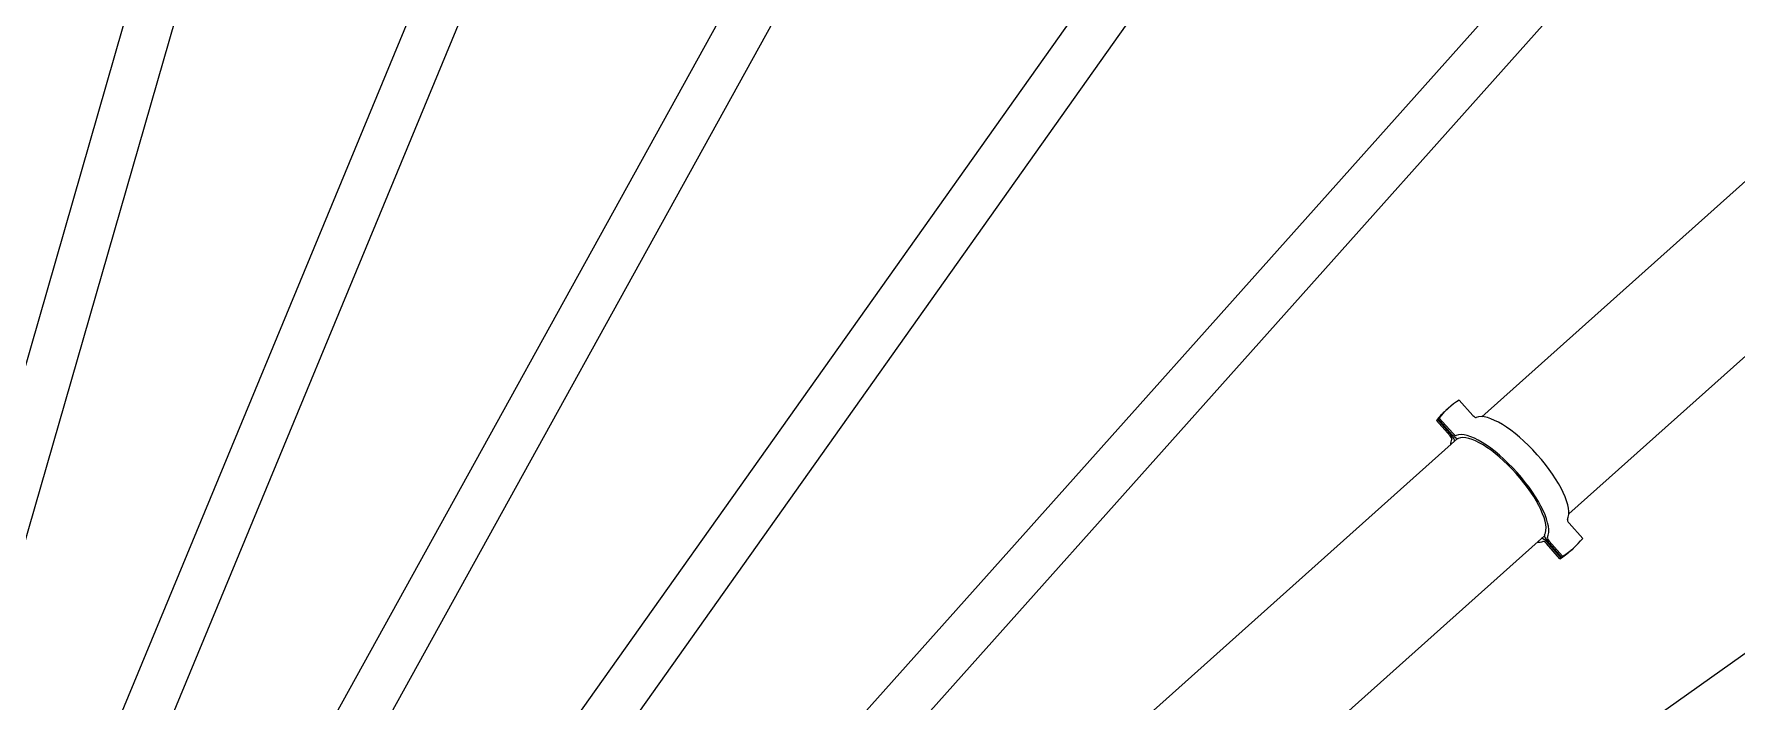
# Model space of a CAD drawing. Header units: millimetres. Extents: x 0 to 157650, y 0 to 89100.
# Drawn here: x 27410 to 30976, y 34981 to 36379 of the extents above; entities that cross this region are included whole.
import ezdxf

# ---------------------------------------------------------------- set-up
doc = ezdxf.new("R2010")
doc.units = ezdxf.units.MM
doc.header["$LTSCALE"] = 150
doc.layers.add('Visible', color=7, linetype='Continuous', lineweight=25)

msp = doc.modelspace()

# ---------------------------------------------------------------- linework, layer by layer
at = {"layer": 'Visible', "color": 9, "true_color": 0xc0c0c0}
for p, q in [((27033, 34438.9), (29551.6, 43182.9)), ((29647.7, 43155.2), (27126, 34400.4)), ((27327.6, 34316.9), (30818.4, 42745.6)), ((30910.8, 42707.4), (27419.9, 34278.6)), ((27621.5, 34195.1), (32028.2, 42169.3)), ((32115.7, 42120.9), (27714.5, 34156.6)), ((27922.5, 34070.5), (33165.9, 41461.1)), ((33247.5, 41403.3), (28017.3, 34031.2)), ((28238.7, 33939.5), (34217.2, 40630)), ((34291.7, 40563.4), (28336.6, 33899)), ((30353.9, 34629.6), (36008.7, 38642.3)), ((31105, 36170.5), (30442.1, 35578)), ((31286.9, 35967), (30624, 35374.5)), ((30369.8, 35593.8), (30371.8, 35595.7)), ((30422.9, 35580.8), (30394.4, 35612.7)), ((30346.7, 35570.1), (30348.7, 35572)), ((30375.3, 35538.2), (30346.7, 35570.1)), ((30348.7, 35572), (30378.5, 35538.7)), ((30350.3, 35573.3), (30352.3, 35575.2)), ((30380, 35540.1), (30350.3, 35573.3)), ((30352.3, 35575.2), (30380.9, 35543.2)), ((30368.2, 35592.5), (30366.2, 35590.7)), ((30391, 35532.4), (29040.8, 34325.7)), ((30653.1, 35323.2), (30624.6, 35355.1)), ((30572.9, 35328.8), (29222.7, 34122.1)), ((30605.5, 35280.6), (30576.9, 35312.6)), ((30577.8, 35315.7), (30607.5, 35282.4)), ((30609, 35283.8), (30579.3, 35317.1)), ((30582.5, 35317.6), (30611.1, 35285.6)), ((30607.5, 35282.4), (30605.5, 35280.6)), ((30611.1, 35285.6), (30609, 35283.8)), ((30630.1, 35299.5), (30628, 35297.7)), ((30631.6, 35300.9), (30633.6, 35302.7))]:
    msp.add_line(p, q, dxfattribs=at)
msp.add_arc((26292, 31685.9), 12796, 45.6757, 314.3243, dxfattribs=at)
for centre, major_axis, ratio, start_param, end_param in [((30500.7, 35447.4), (-130.9, 146.5), 0.939693, 0, 0.153297), ((30502.7, 35449.2), (-130.9, 146.5), 0.939693, 6.129888, 6.436482), ((30497.1, 35444.2), (-130.9, 146.5), 0.939693, 0, 0.153297), ((30499.2, 35446), (-130.9, 146.5), 0.939693, 6.277628, 6.436482), ((30425, 35582.6), (5.33, -5.96), 0.34202, 4.712389, 6.158271), ((30520.9, 35465.5), (96.3, -107.7), 0.34202, 0.124915, 3.016678), ((30373.2, 35536.4), (5.33, -5.96), 0.34202, 0.124915, 1.570796), ((30478.9, 35427.9), (-96.3, 107.7), 0.34202, 0.124915, 0.334311), ((30374.9, 35535.5), (9.3, -10.4), 0.34202, 0.373108, 1.570796), ((30383.6, 35543.3), (9.3, -10.4), 0.34202, 4.712389, 6.169987), ((30382.9, 35545), (5.33, -5.96), 0.34202, 4.712389, 6.158271), ((30478.9, 35427.9), (-96.3, 107.7), 0.34202, 3.266507, 6.158271), ((30478.9, 35427.9), (91, -101.8), 0.34202, 0.113198, 3.028394), ((30626.6, 35357), (-5.33, 5.96), 0.34202, 0.124915, 1.570796), ((30478.9, 35427.9), (96.3, -107.7), 0.34202, 5.948875, 6.158271), ((30574.2, 35312.5), (-9.3, 10.4), 0.34202, 4.712389, 5.910077), ((30574.9, 35310.7), (-5.33, 5.96), 0.34202, 4.712389, 6.158271), ((30582.9, 35320.3), (-9.3, 10.4), 0.34202, 0.113198, 1.570796), ((30584.6, 35319.4), (-5.33, 5.96), 0.34202, 0.124915, 1.570796), ((30502.7, 35449.2), (130.9, -146.5), 0.939693, 6.129888, 6.436482), ((30497.1, 35444.2), (130.9, -146.5), 0.939693, 6.129888, 6.283185), ((30499.2, 35446), (130.9, -146.5), 0.939693, 6.129888, 6.288743), ((30500.7, 35447.4), (130.9, -146.5), 0.939693, 6.129888, 6.283185)]:
    msp.add_ellipse(centre, major_axis=major_axis, ratio=ratio, start_param=start_param, end_param=end_param, dxfattribs=at)

doc.saveas('drawing.dxf')
